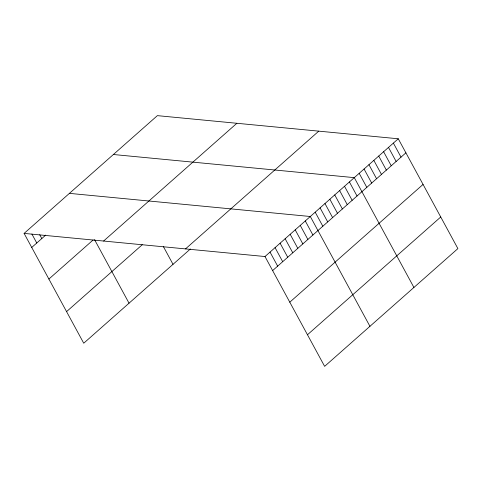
<?xml version="1.0" encoding="UTF-8"?>
<svg xmlns="http://www.w3.org/2000/svg" width="482" height="482" viewBox="0 0 482 482"><rect width="100%" height="100%" fill="white"/><g stroke="black" fill="none" stroke-linecap="round" stroke-linejoin="round"><path stroke-width="0.72" d="M24.1 233.402L157.373 115.644L398.271 138.78L457.9 248.598L324.627 366.356L264.998 256.538L24.1 233.402L83.729 343.22L190.396 248.971M31.728 247.459L45.718 235.096M48.887 279.06L93.086 240.012M103.594 241.036L236.873 123.278M66.57 311.619L142.286 244.711M185.504 248.905L318.777 131.14M264.998 256.538L398.271 138.78M272.625 270.595L405.904 152.83M289.784 302.196L423.063 184.431M307.468 334.755L440.741 216.996M113.397 154.505L354.294 177.641L413.918 287.459M69.414 193.366L310.312 216.502L369.941 326.32M393.384 143.094L401.018 157.15M388.498 147.414L396.132 161.464M383.612 151.734L391.245 165.784M378.725 156.048L386.353 170.104M373.839 160.367L381.467 174.418M368.953 164.687L376.581 178.738M364.067 169.001L371.694 183.058M359.18 173.321L366.808 187.371M349.402 181.955L357.035 196.011M344.516 186.275L352.149 200.325M339.629 190.595L347.263 204.645M334.743 194.909L342.377 208.965M329.857 199.229L337.49 213.279M324.97 203.549L332.604 217.599M320.084 207.863L327.712 221.919M315.198 212.182L322.826 226.233M305.275 220.949L312.908 234.999M300.244 225.395L307.871 239.452M295.207 229.848L302.835 243.898M290.17 234.294L297.804 248.351M285.139 238.741L292.767 252.797M280.102 243.193L287.73 257.243M275.065 247.64L282.699 261.696M270.034 252.092L277.662 266.142M163.416 246.627L173.02 264.323M94.532 239.62L129.043 303.184M39.717 234.728L41.801 238.56M31.908 234.065L36.765 243.006"/></g></svg>
